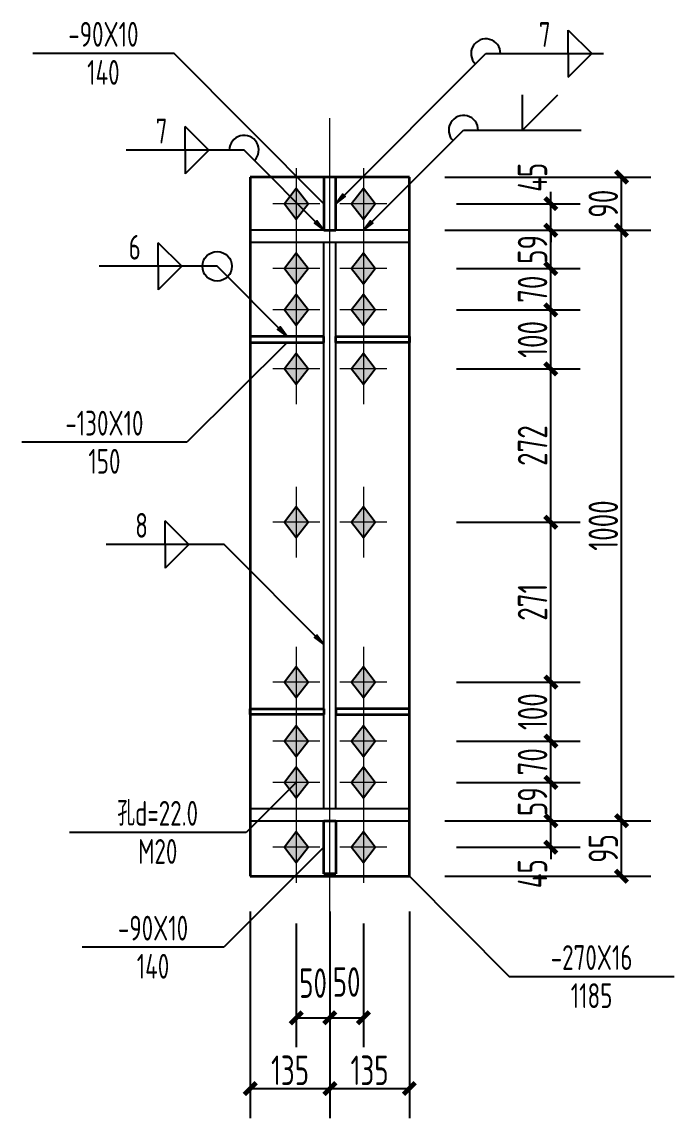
# Model space of a CAD drawing. Extents: x 69728788 to 150676229, y 15322671 to 43663798.
# Drawn here: x 75143061 to 75148595, y 19551606 to 19560897 of the extents above; entities that cross this region are included whole.
import ezdxf
from ezdxf.enums import TextEntityAlignment as Align

# ---------------------------------------------------------------- set-up
doc = ezdxf.new("R2010")
doc.units = 0
doc.header["$LTSCALE"] = 1000
doc.header["$MEASUREMENT"] = 0
doc.linetypes.add('线型6', pattern=[8.75, 5, -1.25, 1.25, -1.25])
doc.layers.get('0').update_dxf_attribs({"linetype": 'CONTINUOUS'})
doc.layers.get('DEFPOINTS').update_dxf_attribs({"linetype": 'CONTINUOUS'})
for name, color, linetype in [('10', 7, 'CONTINUOUS'), ('尺寸标注', 253, 'CONTINUOUS'), ('焊缝标注', 253, 'CONTINUOUS'), ('螺栓孔标注', 253, 'CONTINUOUS'), ('钢板标注', 253, 'CONTINUOUS')]:
    doc.layers.add(name, color=color, linetype=linetype)
doc.layers.add('20', color=2, linetype='CONTINUOUS', lineweight=35)
doc.styles.add('PkpmHz', font='Pkpmeng', dxfattribs={"width": 0.7, "bigfont": 'hztxt'})
doc.dimstyles.new('Pkpm_1.00', dxfattribs={"dimtxt": 250, "dimasz": 100, "dimexe": 250, "dimexo": 0.0625, "dimgap": 30, "dimtad": 1, "dimdec": 0, "dimrnd": 5, "dimzin": 0, "dimdsep": 46, "dimtxsty": 'PkpmHz', "dimblk1": 'ARCHTICK', "dimblk2": 'ARCHTICK', "dimsah": 1, "dimcen": 0.09, "dimadec": 0, "dimazin": 0, "dimtfac": 1, "dimtdec": 0, "dimtmove": 2, "dimatfit": 1, "dimfxl": 1, "dimtolj": 1, "dimtzin": 0, "dimarcsym": 0})

# ---------------------------------------------------------------- blocks, each defined once
blk = doc.blocks.new('_ArchTick')
at = {"color": 0, "linetype": 'ByBlock', "const_width": 0.4}
blk.add_lwpolyline([(-0.5, -0.5), (0.5, 0.5)], dxfattribs=at)
blk = doc.blocks.new('*D533')
at = {"layer": 'DEFPOINTS', "color": 0, "linetype": 'Continuous'}
for p in [(75146349.2, 19559356), (75147549.2, 19559356), (75146349.2, 19559131)]:
    blk.add_point(p, dxfattribs=at)
at = {"layer": '尺寸标注', "color": 0, "linetype": 'Continuous', "lineweight": -2}
for p, q in [((75147549.2, 19559356), (75147549.2, 19559456)), ((75146749.2, 19559356), (75147799.2, 19559356)), ((75147549.2, 19559131), (75147549.2, 19559356)), ((75146749.2, 19559131), (75147799.2, 19559131)), ((75147549.2, 19559131), (75147549.2, 19559031))]:
    blk.add_line(p, q, dxfattribs=at)
at = {"layer": '尺寸标注', "color": 0, "linetype": 'Continuous', "lineweight": -2, "xscale": 100, "yscale": 100, "zscale": 100}
for p, rotation in [((75147549.2, 19559356), 270), ((75147549.2, 19559131), 90)]:
    blk.add_blockref('_ArchTick', p, dxfattribs=dict(at, rotation=rotation))
at = {"layer": '尺寸标注', "color": 0, "linetype": 'Continuous', "insert": (75147393.9, 19559579.6), "char_height": 250, "attachment_point": 5, "rotation": 90, "style": 'PkpmHz'}
blk.add_mtext('\\A1;45', dxfattribs=at)
blk = doc.blocks.new('*D534')
at = {"layer": 'DEFPOINTS', "color": 0, "linetype": 'Continuous'}
for p in [(75146349.2, 19559131), (75147549.2, 19559131), (75146349.2, 19558806)]:
    blk.add_point(p, dxfattribs=at)
at = {"layer": '尺寸标注', "color": 0, "linetype": 'Continuous', "lineweight": -2}
for p, q in [((75146749.2, 19559131), (75147799.2, 19559131)), ((75147549.2, 19558806), (75147549.2, 19559131)), ((75146749.2, 19558806), (75147799.2, 19558806))]:
    blk.add_line(p, q, dxfattribs=at)
at = {"layer": '尺寸标注', "color": 0, "linetype": 'Continuous', "lineweight": -2, "xscale": 100, "yscale": 100, "zscale": 100}
for p, rotation in [((75147549.2, 19559131), 90), ((75147549.2, 19558806), 270)]:
    blk.add_blockref('_ArchTick', p, dxfattribs=dict(at, rotation=rotation))
at = {"layer": '尺寸标注', "color": 0, "linetype": 'Continuous', "insert": (75147394.2, 19558968.5), "char_height": 250, "attachment_point": 5, "rotation": 90, "style": 'PkpmHz'}
blk.add_mtext('\\A1;59', dxfattribs=at)
blk = doc.blocks.new('*D535')
at = {"layer": 'DEFPOINTS', "color": 0, "linetype": 'Continuous'}
for p in [(75146349.2, 19558456), (75147549.2, 19558456), (75146349.2, 19557956)]:
    blk.add_point(p, dxfattribs=at)
at = {"layer": '尺寸标注', "color": 0, "linetype": 'Continuous', "lineweight": -2}
for p, q in [((75146749.2, 19558456), (75147799.2, 19558456)), ((75147549.2, 19557956), (75147549.2, 19558456)), ((75146749.2, 19557956), (75147799.2, 19557956))]:
    blk.add_line(p, q, dxfattribs=at)
at = {"layer": '尺寸标注', "color": 0, "linetype": 'Continuous', "lineweight": -2, "xscale": 100, "yscale": 100, "zscale": 100}
for p, rotation in [((75147549.2, 19558456), 90), ((75147549.2, 19557956), 270)]:
    blk.add_blockref('_ArchTick', p, dxfattribs=dict(at, rotation=rotation))
at = {"layer": '尺寸标注', "color": 0, "linetype": 'Continuous', "insert": (75147394.2, 19558206), "char_height": 250, "attachment_point": 5, "rotation": 90, "style": 'PkpmHz'}
blk.add_mtext('\\A1;100', dxfattribs=at)
blk = doc.blocks.new('*D536')
at = {"layer": 'DEFPOINTS', "color": 0, "linetype": 'Continuous'}
for p in [(75146349.2, 19558806), (75147549.2, 19558806), (75146349.2, 19558456)]:
    blk.add_point(p, dxfattribs=at)
at = {"layer": '尺寸标注', "color": 0, "linetype": 'Continuous', "lineweight": -2}
for p, q in [((75146749.2, 19558806), (75147799.2, 19558806)), ((75147549.2, 19558456), (75147549.2, 19558806)), ((75146749.2, 19558456), (75147799.2, 19558456))]:
    blk.add_line(p, q, dxfattribs=at)
at = {"layer": '尺寸标注', "color": 0, "linetype": 'Continuous', "lineweight": -2, "xscale": 100, "yscale": 100, "zscale": 100}
for p, rotation in [((75147549.2, 19558806), 90), ((75147549.2, 19558456), 270)]:
    blk.add_blockref('_ArchTick', p, dxfattribs=dict(at, rotation=rotation))
at = {"layer": '尺寸标注', "color": 0, "linetype": 'Continuous', "insert": (75147394.2, 19558631), "char_height": 250, "attachment_point": 5, "rotation": 90, "style": 'PkpmHz'}
blk.add_mtext('\\A1;70', dxfattribs=at)
blk = doc.blocks.new('*D537')
at = {"layer": 'DEFPOINTS', "color": 0, "linetype": 'Continuous'}
for p in [(75146349.2, 19554126), (75147549.2, 19554126), (75146349.2, 19553901)]:
    blk.add_point(p, dxfattribs=at)
at = {"layer": '尺寸标注', "color": 0, "linetype": 'Continuous', "lineweight": -2}
for p, q in [((75147549.2, 19554126), (75147549.2, 19554226)), ((75146749.2, 19554126), (75147799.2, 19554126)), ((75147549.2, 19553901), (75147549.2, 19554126)), ((75146749.2, 19553901), (75147799.2, 19553901)), ((75147549.2, 19553901), (75147549.2, 19553801))]:
    blk.add_line(p, q, dxfattribs=at)
at = {"layer": '尺寸标注', "color": 0, "linetype": 'Continuous', "lineweight": -2, "xscale": 100, "yscale": 100, "zscale": 100}
for p, rotation in [((75147549.2, 19554126), 270), ((75147549.2, 19553901), 90)]:
    blk.add_blockref('_ArchTick', p, dxfattribs=dict(at, rotation=rotation))
at = {"layer": '尺寸标注', "color": 0, "linetype": 'Continuous', "insert": (75147393.9, 19553677.3), "char_height": 250, "attachment_point": 5, "rotation": 90, "style": 'PkpmHz'}
blk.add_mtext('\\A1;45', dxfattribs=at)
blk = doc.blocks.new('*D538')
at = {"layer": 'DEFPOINTS', "color": 0, "linetype": 'Continuous'}
for p in [(75146349.2, 19554451), (75147549.2, 19554451), (75146349.2, 19554126)]:
    blk.add_point(p, dxfattribs=at)
at = {"layer": '尺寸标注', "color": 0, "linetype": 'Continuous', "lineweight": -2}
for p, q in [((75146749.2, 19554451), (75147799.2, 19554451)), ((75147549.2, 19554126), (75147549.2, 19554451)), ((75146749.2, 19554126), (75147799.2, 19554126))]:
    blk.add_line(p, q, dxfattribs=at)
at = {"layer": '尺寸标注', "color": 0, "linetype": 'Continuous', "lineweight": -2, "xscale": 100, "yscale": 100, "zscale": 100}
for p, rotation in [((75147549.2, 19554451), 90), ((75147549.2, 19554126), 270)]:
    blk.add_blockref('_ArchTick', p, dxfattribs=dict(at, rotation=rotation))
at = {"layer": '尺寸标注', "color": 0, "linetype": 'Continuous', "insert": (75147394.2, 19554288.5), "char_height": 250, "attachment_point": 5, "rotation": 90, "style": 'PkpmHz'}
blk.add_mtext('\\A1;59', dxfattribs=at)
blk = doc.blocks.new('*D539')
at = {"layer": 'DEFPOINTS', "color": 0, "linetype": 'Continuous'}
for p in [(75146349.2, 19554801), (75147549.2, 19554801), (75146349.2, 19554451)]:
    blk.add_point(p, dxfattribs=at)
at = {"layer": '尺寸标注', "color": 0, "linetype": 'Continuous', "lineweight": -2}
for p, q in [((75146749.2, 19554801), (75147799.2, 19554801)), ((75147549.2, 19554451), (75147549.2, 19554801)), ((75146749.2, 19554451), (75147799.2, 19554451))]:
    blk.add_line(p, q, dxfattribs=at)
at = {"layer": '尺寸标注', "color": 0, "linetype": 'Continuous', "lineweight": -2, "xscale": 100, "yscale": 100, "zscale": 100}
for p, rotation in [((75147549.2, 19554801), 90), ((75147549.2, 19554451), 270)]:
    blk.add_blockref('_ArchTick', p, dxfattribs=dict(at, rotation=rotation))
at = {"layer": '尺寸标注', "color": 0, "linetype": 'Continuous', "insert": (75147394.2, 19554626), "char_height": 250, "attachment_point": 5, "rotation": 90, "style": 'PkpmHz'}
blk.add_mtext('\\A1;70', dxfattribs=at)
blk = doc.blocks.new('*D540')
at = {"layer": 'DEFPOINTS', "color": 0, "linetype": 'Continuous'}
for p in [(75146349.2, 19555301), (75147549.2, 19555301), (75146349.2, 19554801)]:
    blk.add_point(p, dxfattribs=at)
at = {"layer": '尺寸标注', "color": 0, "linetype": 'Continuous', "lineweight": -2}
for p, q in [((75146749.2, 19555301), (75147799.2, 19555301)), ((75147549.2, 19554801), (75147549.2, 19555301)), ((75146749.2, 19554801), (75147799.2, 19554801))]:
    blk.add_line(p, q, dxfattribs=at)
at = {"layer": '尺寸标注', "color": 0, "linetype": 'Continuous', "lineweight": -2, "xscale": 100, "yscale": 100, "zscale": 100}
for p, rotation in [((75147549.2, 19555301), 90), ((75147549.2, 19554801), 270)]:
    blk.add_blockref('_ArchTick', p, dxfattribs=dict(at, rotation=rotation))
at = {"layer": '尺寸标注', "color": 0, "linetype": 'Continuous', "insert": (75147394.2, 19555051), "char_height": 250, "attachment_point": 5, "rotation": 90, "style": 'PkpmHz'}
blk.add_mtext('\\A1;100', dxfattribs=at)
blk = doc.blocks.new('*D541')
at = {"layer": 'DEFPOINTS', "color": 0, "linetype": 'Continuous'}
for p in [(75146349.2, 19557956), (75147549.2, 19557956), (75146349.2, 19556656)]:
    blk.add_point(p, dxfattribs=at)
at = {"layer": '尺寸标注', "color": 0, "linetype": 'Continuous', "lineweight": -2}
for p, q in [((75146749.2, 19557956), (75147799.2, 19557956)), ((75147549.2, 19556656), (75147549.2, 19557956)), ((75146749.2, 19556656), (75147799.2, 19556656))]:
    blk.add_line(p, q, dxfattribs=at)
at = {"layer": '尺寸标注', "color": 0, "linetype": 'Continuous', "lineweight": -2, "xscale": 100, "yscale": 100, "zscale": 100}
for p, rotation in [((75147549.2, 19557956), 90), ((75147549.2, 19556656), 270)]:
    blk.add_blockref('_ArchTick', p, dxfattribs=dict(at, rotation=rotation))
at = {"layer": '尺寸标注', "color": 0, "linetype": 'Continuous', "insert": (75147394.2, 19557306), "char_height": 250, "attachment_point": 5, "rotation": 90, "style": 'PkpmHz'}
blk.add_mtext('\\A1;272', dxfattribs=at)
blk = doc.blocks.new('*D542')
at = {"layer": 'DEFPOINTS', "color": 0, "linetype": 'Continuous'}
for p in [(75146349.2, 19556656), (75147549.2, 19556656), (75146349.2, 19555301)]:
    blk.add_point(p, dxfattribs=at)
at = {"layer": '尺寸标注', "color": 0, "linetype": 'Continuous', "lineweight": -2}
for p, q in [((75146749.2, 19556656), (75147799.2, 19556656)), ((75147549.2, 19555301), (75147549.2, 19556656)), ((75146749.2, 19555301), (75147799.2, 19555301))]:
    blk.add_line(p, q, dxfattribs=at)
at = {"layer": '尺寸标注', "color": 0, "linetype": 'Continuous', "lineweight": -2, "xscale": 100, "yscale": 100, "zscale": 100}
for p, rotation in [((75147549.2, 19556656), 90), ((75147549.2, 19555301), 270)]:
    blk.add_blockref('_ArchTick', p, dxfattribs=dict(at, rotation=rotation))
at = {"layer": '尺寸标注', "color": 0, "linetype": 'Continuous', "insert": (75147394.2, 19555978.5), "char_height": 250, "attachment_point": 5, "rotation": 90, "style": 'PkpmHz'}
blk.add_mtext('\\A1;271', dxfattribs=at)
blk = doc.blocks.new('*D543')
at = {"layer": 'DEFPOINTS', "color": 0, "linetype": 'Continuous'}
for p in [(75145389.2, 19553656), (75145674.2, 19553656), (75145674.2, 19552456)]:
    blk.add_point(p, dxfattribs=at)
at = {"layer": '尺寸标注', "color": 0, "linetype": 'Continuous', "lineweight": -2}
for p, q in [((75145389.2, 19553256), (75145389.2, 19552206)), ((75145674.2, 19553256), (75145674.2, 19552206)), ((75145389.2, 19552456), (75145674.2, 19552456))]:
    blk.add_line(p, q, dxfattribs=at)
at = {"layer": '尺寸标注', "color": 0, "linetype": 'Continuous', "lineweight": -2, "xscale": 100, "yscale": 100, "zscale": 100, "rotation": 180}
blk.add_blockref('_ArchTick', (75145389.2, 19552456), dxfattribs=at)
at = {"layer": '尺寸标注', "color": 0, "linetype": 'Continuous', "lineweight": -2, "xscale": 100, "yscale": 100, "zscale": 100}
blk.add_blockref('_ArchTick', (75145674.2, 19552456), dxfattribs=at)
at = {"layer": '尺寸标注', "color": 0, "linetype": 'Continuous', "insert": (75145531.7, 19552749.8), "char_height": 250, "attachment_point": 5, "style": 'PkpmHz'}
blk.add_mtext('\\A1;50', dxfattribs=at)
blk = doc.blocks.new('*D544')
at = {"layer": 'DEFPOINTS', "color": 0, "linetype": 'Continuous'}
for p in [(75145674.2, 19553656), (75145959.2, 19553656), (75145959.2, 19552456)]:
    blk.add_point(p, dxfattribs=at)
at = {"layer": '尺寸标注', "color": 0, "linetype": 'Continuous', "lineweight": -2}
for p, q in [((75145674.2, 19553256), (75145674.2, 19552206)), ((75145959.2, 19553256), (75145959.2, 19552206)), ((75145674.2, 19552456), (75145959.2, 19552456))]:
    blk.add_line(p, q, dxfattribs=at)
at = {"layer": '尺寸标注', "color": 0, "linetype": 'Continuous', "lineweight": -2, "xscale": 100, "yscale": 100, "zscale": 100, "rotation": 180}
blk.add_blockref('_ArchTick', (75145674.2, 19552456), dxfattribs=at)
at = {"layer": '尺寸标注', "color": 0, "linetype": 'Continuous', "lineweight": -2, "xscale": 100, "yscale": 100, "zscale": 100}
blk.add_blockref('_ArchTick', (75145959.2, 19552456), dxfattribs=at)
at = {"layer": '尺寸标注', "color": 0, "linetype": 'Continuous', "insert": (75145816.7, 19552759), "char_height": 250, "attachment_point": 5, "style": 'PkpmHz'}
blk.add_mtext('\\A1;50', dxfattribs=at)
blk = doc.blocks.new('*D545')
at = {"layer": 'DEFPOINTS', "color": 0, "linetype": 'Continuous'}
for p in [(75144999.2, 19553656), (75145674.2, 19553656), (75145674.2, 19551856)]:
    blk.add_point(p, dxfattribs=at)
at = {"layer": '尺寸标注', "color": 0, "linetype": 'Continuous', "lineweight": -2}
for p, q in [((75144999.2, 19553356), (75144999.2, 19551606)), ((75145674.2, 19553356), (75145674.2, 19551606)), ((75144999.2, 19551856), (75145674.2, 19551856))]:
    blk.add_line(p, q, dxfattribs=at)
at = {"layer": '尺寸标注', "color": 0, "linetype": 'Continuous', "lineweight": -2, "xscale": 100, "yscale": 100, "zscale": 100, "rotation": 180}
blk.add_blockref('_ArchTick', (75144999.2, 19551856), dxfattribs=at)
at = {"layer": '尺寸标注', "color": 0, "linetype": 'Continuous', "lineweight": -2, "xscale": 100, "yscale": 100, "zscale": 100}
blk.add_blockref('_ArchTick', (75145674.2, 19551856), dxfattribs=at)
at = {"layer": '尺寸标注', "color": 0, "linetype": 'Continuous', "insert": (75145336.7, 19552011), "char_height": 250, "attachment_point": 5, "style": 'PkpmHz'}
blk.add_mtext('\\A1;135', dxfattribs=at)
blk = doc.blocks.new('*D546')
at = {"layer": 'DEFPOINTS', "color": 0, "linetype": 'Continuous'}
for p in [(75145674.2, 19553656), (75146349.2, 19553656), (75146349.2, 19551856)]:
    blk.add_point(p, dxfattribs=at)
at = {"layer": '尺寸标注', "color": 0, "linetype": 'Continuous', "lineweight": -2}
for p, q in [((75145674.2, 19553356), (75145674.2, 19551606)), ((75146349.2, 19553356), (75146349.2, 19551606)), ((75145674.2, 19551856), (75146349.2, 19551856))]:
    blk.add_line(p, q, dxfattribs=at)
at = {"layer": '尺寸标注', "color": 0, "linetype": 'Continuous', "lineweight": -2, "xscale": 100, "yscale": 100, "zscale": 100, "rotation": 180}
blk.add_blockref('_ArchTick', (75145674.2, 19551856), dxfattribs=at)
at = {"layer": '尺寸标注', "color": 0, "linetype": 'Continuous', "lineweight": -2, "xscale": 100, "yscale": 100, "zscale": 100}
blk.add_blockref('_ArchTick', (75146349.2, 19551856), dxfattribs=at)
at = {"layer": '尺寸标注', "color": 0, "linetype": 'Continuous', "insert": (75146011.7, 19552011), "char_height": 250, "attachment_point": 5, "style": 'PkpmHz'}
blk.add_mtext('\\A1;135', dxfattribs=at)
blk = doc.blocks.new('*D547')
at = {"layer": 'DEFPOINTS', "color": 0, "linetype": 'Continuous'}
for p in [(75146349.2, 19554126), (75148149.2, 19554126), (75146349.2, 19553656)]:
    blk.add_point(p, dxfattribs=at)
at = {"layer": '尺寸标注', "color": 0, "linetype": 'Continuous', "lineweight": -2}
for p, q in [((75146649.2, 19554126), (75148399.2, 19554126)), ((75148149.2, 19553656), (75148149.2, 19554126)), ((75146649.2, 19553656), (75148399.2, 19553656))]:
    blk.add_line(p, q, dxfattribs=at)
at = {"layer": '尺寸标注', "color": 0, "linetype": 'Continuous', "lineweight": -2, "xscale": 100, "yscale": 100, "zscale": 100}
for p, rotation in [((75148149.2, 19554126), 90), ((75148149.2, 19553656), 270)]:
    blk.add_blockref('_ArchTick', p, dxfattribs=dict(at, rotation=rotation))
at = {"layer": '尺寸标注', "color": 0, "linetype": 'Continuous', "insert": (75147994.2, 19553891), "char_height": 250, "attachment_point": 5, "rotation": 90, "style": 'PkpmHz'}
blk.add_mtext('\\A1;95', dxfattribs=at)
blk = doc.blocks.new('*D548')
at = {"layer": 'DEFPOINTS', "color": 0, "linetype": 'Continuous'}
for p in [(75146349.2, 19559131), (75148149.2, 19559131), (75146349.2, 19554126)]:
    blk.add_point(p, dxfattribs=at)
at = {"layer": '尺寸标注', "color": 0, "linetype": 'Continuous', "lineweight": -2}
for p, q in [((75146649.2, 19559131), (75148399.2, 19559131)), ((75148149.2, 19554126), (75148149.2, 19559131)), ((75146649.2, 19554126), (75148399.2, 19554126))]:
    blk.add_line(p, q, dxfattribs=at)
at = {"layer": '尺寸标注', "color": 0, "linetype": 'Continuous', "lineweight": -2, "xscale": 100, "yscale": 100, "zscale": 100}
for p, rotation in [((75148149.2, 19559131), 90), ((75148149.2, 19554126), 270)]:
    blk.add_blockref('_ArchTick', p, dxfattribs=dict(at, rotation=rotation))
at = {"layer": '尺寸标注', "color": 0, "linetype": 'Continuous', "insert": (75147994.2, 19556628.5), "char_height": 250, "attachment_point": 5, "rotation": 90, "style": 'PkpmHz'}
blk.add_mtext('\\A1;1000', dxfattribs=at)
blk = doc.blocks.new('*D549')
at = {"layer": 'DEFPOINTS', "color": 0, "linetype": 'Continuous'}
for p in [(75146349.2, 19559581), (75148149.2, 19559581), (75146349.2, 19559131)]:
    blk.add_point(p, dxfattribs=at)
at = {"layer": '尺寸标注', "color": 0, "linetype": 'Continuous', "lineweight": -2}
for p, q in [((75146649.2, 19559581), (75148399.2, 19559581)), ((75148149.2, 19559131), (75148149.2, 19559581)), ((75146649.2, 19559131), (75148399.2, 19559131))]:
    blk.add_line(p, q, dxfattribs=at)
at = {"layer": '尺寸标注', "color": 0, "linetype": 'Continuous', "lineweight": -2, "xscale": 100, "yscale": 100, "zscale": 100}
for p, rotation in [((75148149.2, 19559581), 90), ((75148149.2, 19559131), 270)]:
    blk.add_blockref('_ArchTick', p, dxfattribs=dict(at, rotation=rotation))
at = {"layer": '尺寸标注', "color": 0, "linetype": 'Continuous', "insert": (75147994.2, 19559356), "char_height": 250, "attachment_point": 5, "rotation": 90, "style": 'PkpmHz'}
blk.add_mtext('\\A1;90', dxfattribs=at)

msp = doc.modelspace()

# ---------------------------------------------------------------- hatches: boundary and pattern name
at = {"layer": '10'}
for points in [[(75145389.2, 19559486), (75145289.2, 19559356), (75145389.2, 19559226), (75145489.2, 19559356)], [(75145959.2, 19559486), (75145859.2, 19559356), (75145959.2, 19559226), (75146059.2, 19559356)], [(75145389.2, 19558936), (75145289.2, 19558806), (75145389.2, 19558676), (75145489.2, 19558806)], [(75145959.2, 19558936), (75145859.2, 19558806), (75145959.2, 19558676), (75146059.2, 19558806)], [(75145389.2, 19558586), (75145289.2, 19558456), (75145389.2, 19558326), (75145489.2, 19558456)], [(75145959.2, 19558586), (75145859.2, 19558456), (75145959.2, 19558326), (75146059.2, 19558456)], [(75145389.2, 19558086), (75145289.2, 19557956), (75145389.2, 19557826), (75145489.2, 19557956)], [(75145959.2, 19558086), (75145859.2, 19557956), (75145959.2, 19557826), (75146059.2, 19557956)], [(75145389.2, 19556786), (75145289.2, 19556656), (75145389.2, 19556526), (75145489.2, 19556656)], [(75145959.2, 19556786), (75145859.2, 19556656), (75145959.2, 19556526), (75146059.2, 19556656)], [(75145389.2, 19555431), (75145289.2, 19555301), (75145389.2, 19555171), (75145489.2, 19555301)], [(75145959.2, 19555431), (75145859.2, 19555301), (75145959.2, 19555171), (75146059.2, 19555301)], [(75145389.2, 19554931), (75145289.2, 19554801), (75145389.2, 19554671), (75145489.2, 19554801)], [(75145959.2, 19554931), (75145859.2, 19554801), (75145959.2, 19554671), (75146059.2, 19554801)], [(75145389.2, 19554581), (75145289.2, 19554451), (75145389.2, 19554321), (75145489.2, 19554451)], [(75145959.2, 19554581), (75145859.2, 19554451), (75145959.2, 19554321), (75146059.2, 19554451)], [(75145389.2, 19554031), (75145289.2, 19553901), (75145389.2, 19553771), (75145489.2, 19553901)], [(75145959.2, 19554031), (75145859.2, 19553901), (75145959.2, 19553771), (75146059.2, 19553901)]]:
    msp.add_hatch(color=1, dxfattribs=at).paths.add_polyline_path(points)
at = {"layer": '焊缝标注'}
for points in [[(75145724.2, 19559356), (75145805.5, 19559416), (75145784.3, 19559437.3)], [(75145624.2, 19559131), (75145564.2, 19559212.3), (75145542.9, 19559191.2)], [(75145959.2, 19559131), (75146040.5, 19559191), (75146019.3, 19559212.3)], [(75145311.7, 19558231), (75145251.7, 19558312.3), (75145230.4, 19558291.2)], [(75145624.2, 19555618.7), (75145564.2, 19555700.1), (75145542.9, 19555678.9)]]:
    msp.add_hatch(color=256, dxfattribs=at).paths.add_polyline_path(points)

# ---------------------------------------------------------------- linework, layer by layer
at = {"layer": '10', "linetype": '线型6', "lineweight": 18, "ltscale": 100}
msp.add_line((75145674.2, 19553156), (75145674.2, 19560081), dxfattribs=at)
at = {"layer": '10', "color": 9, "lineweight": 18, "ltscale": 100}
for p, q in [((75145389.2, 19559656), (75145389.2, 19559056)), ((75145959.2, 19559656), (75145959.2, 19559056)), ((75145589.2, 19559356), (75145189.2, 19559356)), ((75146159.2, 19559356), (75145759.2, 19559356)), ((75145389.2, 19559106), (75145389.2, 19558506)), ((75145959.2, 19559106), (75145959.2, 19558506)), ((75145589.2, 19558806), (75145189.2, 19558806)), ((75146159.2, 19558806), (75145759.2, 19558806)), ((75145389.2, 19558756), (75145389.2, 19558156)), ((75145959.2, 19558756), (75145959.2, 19558156)), ((75145589.2, 19558456), (75145189.2, 19558456)), ((75146159.2, 19558456), (75145759.2, 19558456)), ((75145389.2, 19558256), (75145389.2, 19557656)), ((75145959.2, 19558256), (75145959.2, 19557656)), ((75145589.2, 19557956), (75145189.2, 19557956)), ((75146159.2, 19557956), (75145759.2, 19557956)), ((75145389.2, 19556956), (75145389.2, 19556356)), ((75145959.2, 19556956), (75145959.2, 19556356)), ((75145589.2, 19556656), (75145189.2, 19556656)), ((75146159.2, 19556656), (75145759.2, 19556656)), ((75145389.2, 19555601), (75145389.2, 19555001)), ((75145959.2, 19555601), (75145959.2, 19555001)), ((75145589.2, 19555301), (75145189.2, 19555301)), ((75146159.2, 19555301), (75145759.2, 19555301)), ((75145389.2, 19555101), (75145389.2, 19554501)), ((75145959.2, 19555101), (75145959.2, 19554501)), ((75145589.2, 19554801), (75145189.2, 19554801)), ((75146159.2, 19554801), (75145759.2, 19554801)), ((75145389.2, 19554751), (75145389.2, 19554151)), ((75145959.2, 19554751), (75145959.2, 19554151)), ((75145589.2, 19554451), (75145189.2, 19554451)), ((75146159.2, 19554451), (75145759.2, 19554451)), ((75145389.2, 19554201), (75145389.2, 19553601)), ((75145959.2, 19554201), (75145959.2, 19553601)), ((75145589.2, 19553901), (75145189.2, 19553901)), ((75146159.2, 19553901), (75145759.2, 19553901))]:
    msp.add_line(p, q, dxfattribs=at)
at = {"layer": '10', "color": 3, "ltscale": 100}
for p, q in [((75146349.2, 19559131), (75144999.2, 19559131)), ((75144999.2, 19559131), (75144999.2, 19559031)), ((75146349.2, 19559031), (75146349.2, 19559131)), ((75144999.2, 19559031), (75146349.2, 19559031)), ((75145624.2, 19554226), (75145624.2, 19559031)), ((75145724.2, 19554226), (75145724.2, 19559031)), ((75146349.2, 19554226), (75144999.2, 19554226)), ((75144999.2, 19554226), (75144999.2, 19554126)), ((75146349.2, 19554126), (75146349.2, 19554226)), ((75144999.2, 19554126), (75146349.2, 19554126))]:
    msp.add_line(p, q, dxfattribs=at)
at = {"layer": '10', "color": 1, "linetype": 'Continuous'}
for points in [[(75145389.2, 19559486), (75145289.2, 19559356), (75145389.2, 19559226), (75145489.2, 19559356)], [(75145959.2, 19559486), (75145859.2, 19559356), (75145959.2, 19559226), (75146059.2, 19559356)], [(75145389.2, 19558936), (75145289.2, 19558806), (75145389.2, 19558676), (75145489.2, 19558806)], [(75145959.2, 19558936), (75145859.2, 19558806), (75145959.2, 19558676), (75146059.2, 19558806)], [(75145389.2, 19558586), (75145289.2, 19558456), (75145389.2, 19558326), (75145489.2, 19558456)], [(75145959.2, 19558586), (75145859.2, 19558456), (75145959.2, 19558326), (75146059.2, 19558456)], [(75145389.2, 19558086), (75145289.2, 19557956), (75145389.2, 19557826), (75145489.2, 19557956)], [(75145959.2, 19558086), (75145859.2, 19557956), (75145959.2, 19557826), (75146059.2, 19557956)], [(75145389.2, 19556786), (75145289.2, 19556656), (75145389.2, 19556526), (75145489.2, 19556656)], [(75145959.2, 19556786), (75145859.2, 19556656), (75145959.2, 19556526), (75146059.2, 19556656)], [(75145389.2, 19555431), (75145289.2, 19555301), (75145389.2, 19555171), (75145489.2, 19555301)], [(75145959.2, 19555431), (75145859.2, 19555301), (75145959.2, 19555171), (75146059.2, 19555301)], [(75145389.2, 19554931), (75145289.2, 19554801), (75145389.2, 19554671), (75145489.2, 19554801)], [(75145959.2, 19554931), (75145859.2, 19554801), (75145959.2, 19554671), (75146059.2, 19554801)], [(75145389.2, 19554581), (75145289.2, 19554451), (75145389.2, 19554321), (75145489.2, 19554451)], [(75145959.2, 19554581), (75145859.2, 19554451), (75145959.2, 19554321), (75146059.2, 19554451)], [(75145389.2, 19554031), (75145289.2, 19553901), (75145389.2, 19553771), (75145489.2, 19553901)], [(75145959.2, 19554031), (75145859.2, 19553901), (75145959.2, 19553771), (75146059.2, 19553901)]]:
    msp.add_lwpolyline(points, close=True, dxfattribs=at)
at = {"layer": '20', "ltscale": 100}
for p, q in [((75146349.2, 19559581), (75144999.2, 19559581)), ((75144999.2, 19559581), (75144999.2, 19553656)), ((75145724.2, 19559581), (75145624.2, 19559581)), ((75145624.2, 19559581), (75145624.2, 19559131)), ((75145724.2, 19559131), (75145724.2, 19559581)), ((75146349.2, 19553656), (75146349.2, 19559581)), ((75145624.2, 19559131), (75145724.2, 19559131)), ((75145624.2, 19558231), (75144999.2, 19558231)), ((75144999.2, 19558231), (75144999.2, 19558181)), ((75144999.2, 19558181), (75145624.2, 19558181)), ((75145624.2, 19558181), (75145624.2, 19558231)), ((75145724.2, 19558231), (75146349.2, 19558231)), ((75145724.2, 19558181), (75145724.2, 19558231)), ((75146349.2, 19558181), (75145724.2, 19558181)), ((75146349.2, 19558231), (75146349.2, 19558181)), ((75144999.2, 19555026), (75144999.2, 19555076)), ((75144999.2, 19555076), (75145624.2, 19555076)), ((75145624.2, 19555076), (75145624.2, 19555026)), ((75146349.2, 19555076), (75145724.2, 19555076)), ((75145724.2, 19555076), (75145724.2, 19555026)), ((75146349.2, 19555026), (75146349.2, 19555076)), ((75145624.2, 19555026), (75144999.2, 19555026)), ((75145724.2, 19555026), (75146349.2, 19555026)), ((75145624.2, 19554126), (75145724.2, 19554126)), ((75145624.2, 19553676), (75145624.2, 19554126)), ((75145724.2, 19554126), (75145724.2, 19553676)), ((75144999.2, 19553656), (75146349.2, 19553656)), ((75145724.2, 19553676), (75145624.2, 19553676))]:
    msp.add_line(p, q, dxfattribs=at)
at = {"layer": '焊缝标注', "ltscale": 100}
for p, q in [((75147697.5, 19560828.2), (75147897.5, 19560628.2)), ((75147697.5, 19560628.2), (75147697.5, 19560828.2)), ((75145724.2, 19559356), (75146997.5, 19560628.2)), ((75146997.5, 19560628.2), (75147997.5, 19560628.2)), ((75147697.5, 19560428.2), (75147897.5, 19560628.2)), ((75147697.5, 19560628.2), (75147697.5, 19560428.2)), ((75147308, 19559979.1), (75147308, 19560279.1)), ((75147308, 19559979.1), (75147608, 19560279.1)), ((75144646.2, 19559810.6), (75144446.2, 19560010.6)), ((75144446.2, 19559810.6), (75144446.2, 19560010.6)), ((75145959.2, 19559131), (75146808, 19559979.1)), ((75146808, 19559979.1), (75147808, 19559979.1)), ((75144946.2, 19559810.6), (75143946.2, 19559810.6)), ((75144646.2, 19559810.6), (75144446.2, 19559610.6)), ((75144446.2, 19559810.6), (75144446.2, 19559610.6)), ((75145624.2, 19559131), (75144946.2, 19559810.6)), ((75144418.4, 19558825.6), (75144218.4, 19559025.6)), ((75144218.4, 19558825.6), (75144218.4, 19559025.6)), ((75144718.4, 19558825.6), (75143718.4, 19558825.6)), ((75144418.4, 19558825.6), (75144218.4, 19558625.6)), ((75144218.4, 19558825.6), (75144218.4, 19558625.6)), ((75145311.7, 19558231), (75144718.4, 19558825.6)), ((75144476.7, 19556468.3), (75144276.7, 19556668.3)), ((75144276.7, 19556468.3), (75144276.7, 19556668.3)), ((75144776.7, 19556468.3), (75143776.7, 19556468.3)), ((75144476.7, 19556468.3), (75144276.7, 19556268.3)), ((75144276.7, 19556468.3), (75144276.7, 19556268.3)), ((75145624.2, 19555618.7), (75144776.7, 19556468.3))]:
    msp.add_line(p, q, dxfattribs=at)
at = {"layer": '焊缝标注', "linetype": 'Continuous'}
for points in [[(75145724.2, 19559356), (75145805.5, 19559416), (75145784.3, 19559437.3)], [(75145624.2, 19559131), (75145564.2, 19559212.3), (75145542.9, 19559191.2)], [(75145959.2, 19559131), (75146040.5, 19559191), (75146019.3, 19559212.3)], [(75145311.7, 19558231), (75145251.7, 19558312.3), (75145230.4, 19558291.2)], [(75145624.2, 19555618.7), (75145564.2, 19555700.1), (75145542.9, 19555678.9)]]:
    msp.add_lwpolyline(points, close=True, dxfattribs=at)
at = {"layer": '焊缝标注', "ltscale": 100}
msp.add_circle((75144718.4, 19558825.6), 125, dxfattribs=at)
for centre, start, end in [((75146997.5, 19560628.2), 0, 224.97719), ((75146808, 19559979.1), 0, 224.97719), ((75144946.2, 19559810.6), 314.93155, 180)]:
    msp.add_arc(centre, 125, start, end, dxfattribs=at)
at = {"layer": '螺栓孔标注', "ltscale": 100}
for p, q in [((75145389.2, 19554451), (75144964.1, 19554027.5)), ((75144964.1, 19554027.5), (75143464.1, 19554027.5))]:
    msp.add_line(p, q, dxfattribs=at)
at = {"layer": '螺栓孔标注', "ltscale": 100, "const_width": 10}
msp.add_lwpolyline([(75145394.2, 19554451, 1), (75145384.2, 19554451, 1)], format="xyb", close=True, dxfattribs=at)
at = {"layer": '钢板标注', "ltscale": 100}
for p, q in [((75144352.9, 19560630.3), (75143152.9, 19560630.3)), ((75145624.2, 19559356), (75144352.9, 19560630.3)), ((75145311.7, 19558181), (75144461.5, 19557334.1)), ((75144461.5, 19557334.1), (75143061.5, 19557334.1)), ((75145624.2, 19553901), (75144774, 19553054.1)), ((75146349.2, 19553656), (75147195.3, 19552805.1)), ((75144774, 19553054.1), (75143574, 19553054.1)), ((75147195.3, 19552805.1), (75148595.3, 19552805.1))]:
    msp.add_line(p, q, dxfattribs=at)
at = {"layer": '钢板标注', "ltscale": 100, "const_width": 10}
for points in [[(75145629.2, 19559356, 1), (75145619.2, 19559356, 1)], [(75145316.7, 19558181, 1), (75145306.7, 19558181, 1)], [(75145629.2, 19553901, 1), (75145619.2, 19553901, 1)], [(75146354.2, 19553656, 1), (75146344.2, 19553656, 1)]]:
    msp.add_lwpolyline(points, format="xyb", close=True, dxfattribs=at)

# ---------------------------------------------------------------- texts
at = {"layer": '焊缝标注', "style": 'PkpmHz', "width": 0.71}
for s, p in [('7', (75147497.5, 19560684.9)), ('7', (75144246.2, 19559867.2)), ('6', (75144018.4, 19558882.3)), ('8', (75144076.7, 19556524.9))]:
    msp.add_text(s, height=210, dxfattribs=at).set_placement(p, align=Align.CENTER)
at = {"layer": '螺栓孔标注', "style": 'PkpmHz', "width": 0.71}
msp.add_text('孔d=22.0', height=210, dxfattribs=at).set_placement((75144214.1, 19554084.2), align=Align.CENTER)
msp.add_text('M20', height=210, dxfattribs=at).set_placement((75144214.1, 19553970.9), align=Align.TOP_CENTER)
at = {"layer": '钢板标注', "style": 'PkpmHz', "width": 0.71}
for s, p in [('-90X10', (75143752.9, 19560686.9)), ('-130X10', (75143761.5, 19557390.7)), ('-90X10', (75144174, 19553110.7)), ('-270X16', (75147895.3, 19552861.7))]:
    msp.add_text(s, height=210, dxfattribs=at).set_placement(p, align=Align.CENTER)
for s, p in [('140', (75143752.9, 19560573.7)), ('150', (75143761.5, 19557277.5)), ('140', (75144174, 19552997.5)), ('1185', (75147895.3, 19552748.5))]:
    msp.add_text(s, height=210, dxfattribs=at).set_placement(p, align=Align.TOP_CENTER)

# ---------------------------------------------------------------- dimensions: what is measured, and where the dimension line sits
at = {"layer": '尺寸标注', "linetype": 'Continuous'}
for base, p1, p2, picture, middle in [((75147549.2, 19559356), (75146349.2, 19559131), (75146349.2, 19559356), '*D533', (75147393.9, 19559579.6)), ((75147549.2, 19554126), (75146349.2, 19553901), (75146349.2, 19554126), '*D537', (75147393.9, 19553677.3))]:
    dim = msp.add_linear_dim(base=base, p1=p1, p2=p2, angle=90, text='45', dimstyle='Pkpm_1.00', override={"dimexo": 400, "dimtih": 0, "dimtoh": 0}, dxfattribs=at)
    dim.commit()
    dim.dimension.update_dxf_attribs({"geometry": picture, "text_midpoint": middle, "dimtype": 160})
for base, p1, p2, text, override, picture, middle in [((75148149.2, 19559581), (75146349.2, 19559131), (75146349.2, 19559581), '90', {"dimexo": 300, "dimtih": 0, "dimtoh": 0}, '*D549', (75147994.2, 19559356)), ((75147549.2, 19559131), (75146349.2, 19558806), (75146349.2, 19559131), '59', {"dimexo": 400, "dimtih": 0, "dimtoh": 0}, '*D534', (75147394.2, 19558968.5)), ((75148149.2, 19559131), (75146349.2, 19554126), (75146349.2, 19559131), '1000', {"dimexo": 300, "dimtih": 0, "dimtoh": 0}, '*D548', (75147994.2, 19556628.5)), ((75147549.2, 19558806), (75146349.2, 19558456), (75146349.2, 19558806), '70', {"dimexo": 400, "dimtih": 0, "dimtoh": 0}, '*D536', (75147394.2, 19558631)), ((75147549.2, 19558456), (75146349.2, 19557956), (75146349.2, 19558456), '100', {"dimexo": 400, "dimtih": 0, "dimtoh": 0}, '*D535', (75147394.2, 19558206)), ((75147549.2, 19557956), (75146349.2, 19556656), (75146349.2, 19557956), '272', {"dimexo": 400, "dimtih": 0, "dimtoh": 0}, '*D541', (75147394.2, 19557306)), ((75147549.2, 19556656), (75146349.2, 19555301), (75146349.2, 19556656), '271', {"dimexo": 400, "dimtih": 0, "dimtoh": 0}, '*D542', (75147394.2, 19555978.5)), ((75147549.2, 19555301), (75146349.2, 19554801), (75146349.2, 19555301), '100', {"dimexo": 400, "dimtih": 0, "dimtoh": 0}, '*D540', (75147394.2, 19555051)), ((75147549.2, 19554801), (75146349.2, 19554451), (75146349.2, 19554801), '70', {"dimexo": 400, "dimtih": 0, "dimtoh": 0}, '*D539', (75147394.2, 19554626)), ((75147549.2, 19554451), (75146349.2, 19554126), (75146349.2, 19554451), '59', {"dimexo": 400, "dimtih": 0, "dimtoh": 0}, '*D538', (75147394.2, 19554288.5)), ((75148149.2, 19554126), (75146349.2, 19553656), (75146349.2, 19554126), '95', {"dimexo": 300, "dimtih": 0, "dimtoh": 0}, '*D547', (75147994.2, 19553891))]:
    dim = msp.add_linear_dim(base=base, p1=p1, p2=p2, angle=90, text=text, dimstyle='Pkpm_1.00', override=override, dxfattribs=at)
    dim.commit()
    dim.dimension.update_dxf_attribs({"geometry": picture, "text_midpoint": middle})
for base, p1, p2, picture, middle in [((75145674.2, 19551856), (75144999.2, 19553656), (75145674.2, 19553656), '*D545', (75145336.7, 19552011)), ((75146349.2, 19551856), (75145674.2, 19553656), (75146349.2, 19553656), '*D546', (75146011.7, 19552011))]:
    dim = msp.add_linear_dim(base=base, p1=p1, p2=p2, text='135', dimstyle='Pkpm_1.00', override={"dimexo": 300, "dimtih": 0, "dimtoh": 0}, dxfattribs=at)
    dim.commit()
    dim.dimension.update_dxf_attribs({"geometry": picture, "text_midpoint": middle})
for base, p1, p2, picture, middle in [((75145674.2, 19552456), (75145389.2, 19553656), (75145674.2, 19553656), '*D543', (75145531.7, 19552749.8)), ((75145959.2, 19552456), (75145674.2, 19553656), (75145959.2, 19553656), '*D544', (75145816.7, 19552759))]:
    dim = msp.add_linear_dim(base=base, p1=p1, p2=p2, text='50', dimstyle='Pkpm_1.00', override={"dimexo": 400, "dimtih": 0, "dimtoh": 0}, dxfattribs=at)
    dim.commit()
    dim.dimension.update_dxf_attribs({"geometry": picture, "text_midpoint": middle, "dimtype": 160})

doc.saveas('drawing.dxf')
